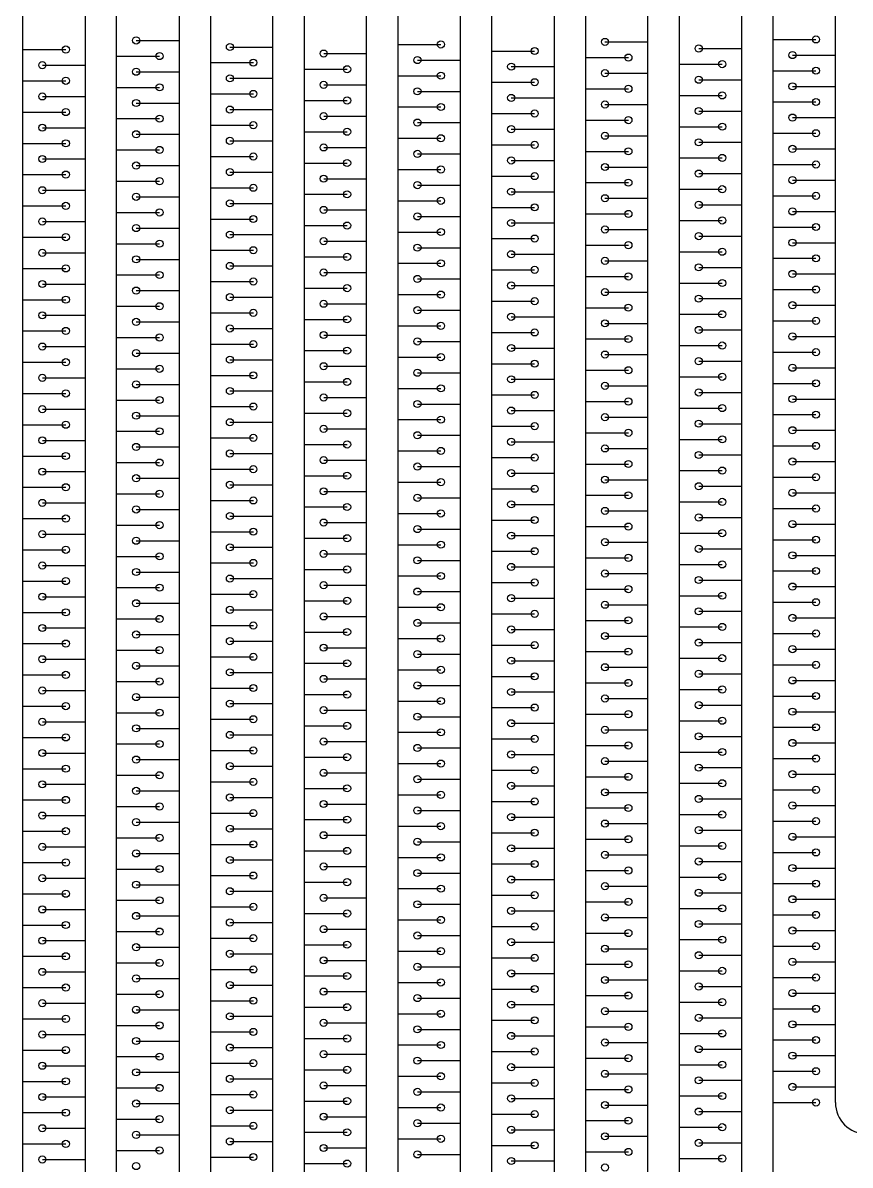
# Model space of a CAD drawing. Header units: millimetres. Extents: x 0 to 40, y 0 to 70.
# Drawn here: x 4.061 to 6.708, y 13.668 to 17.321 of the extents above; entities that cross this region are included whole.
import ezdxf

# ---------------------------------------------------------------- set-up
doc = ezdxf.new("R2010")
doc.units = ezdxf.units.MM
doc.layers.add('Al Foil', color=2, linetype='Continuous')

msp = doc.modelspace()

# ---------------------------------------------------------------- linework, layer by layer
at = {"layer": 'Al Foil'}
for p, q in [((4.0613, 7.9859), (4.0613, 19.6793)), ((4.2613, 8.5359), (4.2613, 19.5964)), ((4.3613, 8.6649), (4.3613, 19.555)), ((4.5613, 19.4722), (4.5613, 9.2149)), ((4.6613, 19.4307), (4.6613, 9.3439)), ((4.8613, 9.8939), (4.8613, 19.3479)), ((4.9613, 19.3065), (4.9613, 10.0229)), ((5.1613, 10.5729), (5.1613, 19.2236)), ((5.2613, 19.1615), (5.2613, 10.6022)), ((5.4613, 11.1522), (5.4613, 19.0787)), ((5.5613, 11.2809), (5.5613, 19.0372)), ((5.7613, 18.9544), (5.7613, 11.8309)), ((5.8613, 18.913), (5.8613, 11.9599)), ((6.0613, 12.5099), (6.0613, 18.8301)), ((6.1613, 18.7887), (6.1613, 12.6389)), ((6.3613, 13.1889), (6.3613, 18.7059)), ((6.4613, 18.6852), (6.4613, 13.3179)), ((6.6613, 13.8679), (6.6613, 18.6023)), ((4.4238, 17.2649), (4.5613, 17.2649)), ((5.2613, 17.2522), (5.3988, 17.2522)), ((5.9238, 17.2602), (6.0613, 17.2602)), ((6.4613, 17.2682), (6.5988, 17.2682)), ((4.0613, 17.2359), (4.1988, 17.2359)), ((4.3613, 17.2149), (4.4988, 17.2149)), ((4.7238, 17.2439), (4.8613, 17.2439)), ((5.0238, 17.2229), (5.1613, 17.2229)), ((5.5613, 17.2312), (5.6988, 17.2312)), ((5.8613, 17.2102), (5.9988, 17.2102)), ((6.2238, 17.2392), (6.3613, 17.2392)), ((6.5238, 17.2182), (6.6613, 17.2182)), ((4.1238, 17.1859), (4.2613, 17.1859)), ((4.6613, 17.1939), (4.7988, 17.1939)), ((4.9613, 17.1729), (5.0988, 17.1729)), ((5.3238, 17.2022), (5.4613, 17.2022)), ((5.6238, 17.1812), (5.7613, 17.1812)), ((6.1613, 17.1892), (6.2988, 17.1892)), ((4.0613, 17.1359), (4.1988, 17.1359)), ((4.4238, 17.1649), (4.5613, 17.1649)), ((4.7238, 17.1439), (4.8613, 17.1439)), ((5.2613, 17.1522), (5.3988, 17.1522)), ((5.9238, 17.1602), (6.0613, 17.1602)), ((6.2238, 17.1392), (6.3613, 17.1392)), ((6.4613, 17.1682), (6.5988, 17.1682)), ((4.3613, 17.1149), (4.4988, 17.1149)), ((5.0238, 17.1229), (5.1613, 17.1229)), ((5.3238, 17.1022), (5.4613, 17.1022)), ((5.5613, 17.1312), (5.6988, 17.1312)), ((5.8613, 17.1102), (5.9988, 17.1102)), ((6.5238, 17.1182), (6.6613, 17.1182)), ((4.1238, 17.0859), (4.2613, 17.0859)), ((4.4238, 17.0649), (4.5613, 17.0649)), ((4.6613, 17.0939), (4.7988, 17.0939)), ((4.9613, 17.0729), (5.0988, 17.0729)), ((5.6238, 17.0812), (5.7613, 17.0812)), ((6.1613, 17.0892), (6.2988, 17.0892)), ((6.4613, 17.0682), (6.5988, 17.0682)), ((4.0613, 17.0359), (4.1988, 17.0359)), ((4.7238, 17.0439), (4.8613, 17.0439)), ((5.2613, 17.0522), (5.3988, 17.0522)), ((5.5613, 17.0312), (5.6988, 17.0312)), ((5.9238, 17.0602), (6.0613, 17.0602)), ((6.2238, 17.0392), (6.3613, 17.0392)), ((4.3613, 17.0149), (4.4988, 17.0149)), ((4.6613, 16.9939), (4.7988, 16.9939)), ((5.0238, 17.0229), (5.1613, 17.0229)), ((5.3238, 17.0022), (5.4613, 17.0022)), ((5.8613, 17.0102), (5.9988, 17.0102)), ((6.1613, 16.9892), (6.2988, 16.9892)), ((6.5238, 17.0182), (6.6613, 17.0182)), ((4.1238, 16.9859), (4.2613, 16.9859)), ((4.4238, 16.9649), (4.5613, 16.9649)), ((4.9613, 16.9729), (5.0988, 16.9729)), ((5.2613, 16.9522), (5.3988, 16.9522)), ((5.6238, 16.9812), (5.7613, 16.9812)), ((5.9238, 16.9602), (6.0613, 16.9602)), ((6.4613, 16.9682), (6.5988, 16.9682)), ((4.0613, 16.9359), (4.1988, 16.9359)), ((4.7238, 16.9439), (4.8613, 16.9439)), ((5.0238, 16.9229), (5.1613, 16.9229)), ((5.5613, 16.9312), (5.6988, 16.9312)), ((6.2238, 16.9392), (6.3613, 16.9392)), ((6.5238, 16.9182), (6.6613, 16.9182)), ((4.1238, 16.8859), (4.2613, 16.8859)), ((4.3613, 16.9149), (4.4988, 16.9149)), ((4.6613, 16.8939), (4.7988, 16.8939)), ((5.3238, 16.9022), (5.4613, 16.9022)), ((5.6238, 16.8812), (5.7613, 16.8812)), ((5.8613, 16.9102), (5.9988, 16.9102)), ((6.1613, 16.8892), (6.2988, 16.8892)), ((4.4238, 16.8649), (4.5613, 16.8649)), ((4.7238, 16.8439), (4.8613, 16.8439)), ((4.9613, 16.8729), (5.0988, 16.8729)), ((5.2613, 16.8522), (5.3988, 16.8522)), ((5.9238, 16.8602), (6.0613, 16.8602)), ((6.4613, 16.8682), (6.5988, 16.8682)), ((4.0613, 16.8359), (4.1988, 16.8359)), ((4.3613, 16.8149), (4.4988, 16.8149)), ((5.0238, 16.8229), (5.1613, 16.8229)), ((5.5613, 16.8312), (5.6988, 16.8312)), ((5.8613, 16.8102), (5.9988, 16.8102)), ((6.2238, 16.8392), (6.3613, 16.8392)), ((6.5238, 16.8182), (6.6613, 16.8182)), ((4.1238, 16.7859), (4.2613, 16.7859)), ((4.6613, 16.7939), (4.7988, 16.7939)), ((4.9613, 16.7729), (5.0988, 16.7729)), ((5.3238, 16.8022), (5.4613, 16.8022)), ((5.6238, 16.7812), (5.7613, 16.7812)), ((6.1613, 16.7892), (6.2988, 16.7892)), ((4.0613, 16.7359), (4.1988, 16.7359)), ((4.4238, 16.7649), (4.5613, 16.7649)), ((4.7238, 16.7439), (4.8613, 16.7439)), ((5.2613, 16.7522), (5.3988, 16.7522)), ((5.9238, 16.7602), (6.0613, 16.7602)), ((6.2238, 16.7392), (6.3613, 16.7392)), ((6.4613, 16.7682), (6.5988, 16.7682)), ((4.3613, 16.7149), (4.4988, 16.7149)), ((5.0238, 16.7229), (5.1613, 16.7229)), ((5.3238, 16.7022), (5.4613, 16.7022)), ((5.5613, 16.7312), (5.6988, 16.7312)), ((5.8613, 16.7102), (5.9988, 16.7102)), ((6.5238, 16.7182), (6.6613, 16.7182)), ((4.1238, 16.6859), (4.2613, 16.6859)), ((4.4238, 16.6649), (4.5613, 16.6649)), ((4.6613, 16.6939), (4.7988, 16.6939)), ((4.9613, 16.6729), (5.0988, 16.6729)), ((5.6238, 16.6812), (5.7613, 16.6812)), ((5.9238, 16.6602), (6.0613, 16.6602)), ((6.1613, 16.6892), (6.2988, 16.6892)), ((6.4613, 16.6682), (6.5988, 16.6682)), ((4.0613, 16.6359), (4.1988, 16.6359)), ((4.7238, 16.6439), (4.8613, 16.6439)), ((5.0238, 16.6229), (5.1613, 16.6229)), ((5.2613, 16.6522), (5.3988, 16.6522)), ((5.5613, 16.6312), (5.6988, 16.6312)), ((6.2238, 16.6392), (6.3613, 16.6392)), ((4.3613, 16.6149), (4.4988, 16.6149)), ((4.6613, 16.5939), (4.7988, 16.5939)), ((5.3238, 16.6022), (5.4613, 16.6022)), ((5.8613, 16.6102), (5.9988, 16.6102)), ((6.1613, 16.5892), (6.2988, 16.5892)), ((6.5238, 16.6182), (6.6613, 16.6182)), ((4.1238, 16.5859), (4.2613, 16.5859)), ((4.4238, 16.5649), (4.5613, 16.5649)), ((4.9613, 16.5729), (5.0988, 16.5729)), ((5.2613, 16.5522), (5.3988, 16.5522)), ((5.6238, 16.5812), (5.7613, 16.5812)), ((5.9238, 16.5602), (6.0613, 16.5602)), ((6.4613, 16.5682), (6.5988, 16.5682)), ((4.0613, 16.5359), (4.1988, 16.5359)), ((4.3613, 16.5149), (4.4988, 16.5149)), ((4.7238, 16.5439), (4.8613, 16.5439)), ((5.0238, 16.5229), (5.1613, 16.5229)), ((5.5613, 16.5312), (5.6988, 16.5312)), ((6.2238, 16.5392), (6.3613, 16.5392)), ((6.5238, 16.5182), (6.6613, 16.5182)), ((4.1238, 16.4859), (4.2613, 16.4859)), ((4.6613, 16.4939), (4.7988, 16.4939)), ((5.3238, 16.5022), (5.4613, 16.5022)), ((5.6238, 16.4812), (5.7613, 16.4812)), ((5.8613, 16.5102), (5.9988, 16.5102)), ((6.1613, 16.4892), (6.2988, 16.4892)), ((4.4238, 16.4649), (4.5613, 16.4649)), ((4.7238, 16.4439), (4.8613, 16.4439)), ((4.9613, 16.4729), (5.0988, 16.4729)), ((5.2613, 16.4522), (5.3988, 16.4522)), ((5.9238, 16.4602), (6.0613, 16.4602)), ((6.4613, 16.4682), (6.5988, 16.4682)), ((4.0613, 16.4359), (4.1988, 16.4359)), ((4.3613, 16.4149), (4.4988, 16.4149)), ((5.0238, 16.4229), (5.1613, 16.4229)), ((5.5613, 16.4312), (5.6988, 16.4312)), ((5.8613, 16.4102), (5.9988, 16.4102)), ((6.2238, 16.4392), (6.3613, 16.4392)), ((6.5238, 16.4182), (6.6613, 16.4182)), ((4.1238, 16.3859), (4.2613, 16.3859)), ((4.6613, 16.3939), (4.7988, 16.3939)), ((4.9613, 16.3729), (5.0988, 16.3729)), ((5.3238, 16.4022), (5.4613, 16.4022)), ((5.6238, 16.3812), (5.7613, 16.3812)), ((6.1613, 16.3892), (6.2988, 16.3892)), ((6.4613, 16.3682), (6.5988, 16.3682)), ((4.0613, 16.3359), (4.1988, 16.3359)), ((4.4238, 16.3649), (4.5613, 16.3649)), ((4.7238, 16.3439), (4.8613, 16.3439)), ((5.2613, 16.3522), (5.3988, 16.3522)), ((5.5613, 16.3312), (5.6988, 16.3312)), ((5.9238, 16.3602), (6.0613, 16.3602)), ((6.2238, 16.3392), (6.3613, 16.3392)), ((4.3613, 16.3149), (4.4988, 16.3149)), ((5.0238, 16.3229), (5.1613, 16.3229)), ((5.3238, 16.3022), (5.4613, 16.3022)), ((5.8613, 16.3102), (5.9988, 16.3102)), ((6.5238, 16.3182), (6.6613, 16.3182)), ((4.1238, 16.2859), (4.2613, 16.2859)), ((4.4238, 16.2649), (4.5613, 16.2649)), ((4.6613, 16.2939), (4.7988, 16.2939)), ((4.9613, 16.2729), (5.0988, 16.2729)), ((5.6238, 16.2812), (5.7613, 16.2812)), ((5.9238, 16.2602), (6.0613, 16.2602)), ((6.1613, 16.2892), (6.2988, 16.2892)), ((6.4613, 16.2682), (6.5988, 16.2682)), ((4.0613, 16.2359), (4.1988, 16.2359)), ((4.7238, 16.2439), (4.8613, 16.2439)), ((5.0238, 16.2229), (5.1613, 16.2229)), ((5.2613, 16.2522), (5.3988, 16.2522)), ((5.5613, 16.2312), (5.6988, 16.2312)), ((6.2238, 16.2392), (6.3613, 16.2392)), ((4.1238, 16.1859), (4.2613, 16.1859)), ((4.3613, 16.2149), (4.4988, 16.2149)), ((4.6613, 16.1939), (4.7988, 16.1939)), ((5.3238, 16.2022), (5.4613, 16.2022)), ((5.8613, 16.2102), (5.9988, 16.2102)), ((6.1613, 16.1892), (6.2988, 16.1892)), ((6.5238, 16.2182), (6.6613, 16.2182)), ((4.4238, 16.1649), (4.5613, 16.1649)), ((4.9613, 16.1729), (5.0988, 16.1729)), ((5.2613, 16.1522), (5.3988, 16.1522)), ((5.6238, 16.1812), (5.7613, 16.1812)), ((5.9238, 16.1602), (6.0613, 16.1602)), ((6.4613, 16.1682), (6.5988, 16.1682)), ((4.0613, 16.1359), (4.1988, 16.1359)), ((4.3613, 16.1149), (4.4988, 16.1149)), ((4.7238, 16.1439), (4.8613, 16.1439)), ((5.0238, 16.1229), (5.1613, 16.1229)), ((5.5613, 16.1312), (5.6988, 16.1312)), ((6.2238, 16.1392), (6.3613, 16.1392)), ((6.5238, 16.1182), (6.6613, 16.1182)), ((4.1238, 16.0859), (4.2613, 16.0859)), ((4.6613, 16.0939), (4.7988, 16.0939)), ((5.3238, 16.1022), (5.4613, 16.1022)), ((5.6238, 16.0812), (5.7613, 16.0812)), ((5.8613, 16.1102), (5.9988, 16.1102)), ((6.1613, 16.0892), (6.2988, 16.0892)), ((4.4238, 16.0649), (4.5613, 16.0649)), ((4.7238, 16.0439), (4.8613, 16.0439)), ((4.9613, 16.0729), (5.0988, 16.0729)), ((5.2613, 16.0522), (5.3988, 16.0522)), ((5.9238, 16.0602), (6.0613, 16.0602)), ((6.2238, 16.0392), (6.3613, 16.0392)), ((6.4613, 16.0682), (6.5988, 16.0682)), ((4.0613, 16.0359), (4.1988, 16.0359)), ((4.3613, 16.0149), (4.4988, 16.0149)), ((5.0238, 16.0229), (5.1613, 16.0229)), ((5.3238, 16.0022), (5.4613, 16.0022)), ((5.5613, 16.0312), (5.6988, 16.0312)), ((5.8613, 16.0102), (5.9988, 16.0102)), ((6.5238, 16.0182), (6.6613, 16.0182)), ((4.1238, 15.9859), (4.2613, 15.9859)), ((4.6613, 15.9939), (4.7988, 15.9939)), ((4.9613, 15.9729), (5.0988, 15.9729)), ((5.6238, 15.9812), (5.7613, 15.9812)), ((6.1613, 15.9892), (6.2988, 15.9892)), ((6.4613, 15.9682), (6.5988, 15.9682)), ((4.0613, 15.9359), (4.1988, 15.9359)), ((4.4238, 15.9649), (4.5613, 15.9649)), ((4.7238, 15.9439), (4.8613, 15.9439)), ((5.2613, 15.9522), (5.3988, 15.9522)), ((5.5613, 15.9312), (5.6988, 15.9312)), ((5.9238, 15.9602), (6.0613, 15.9602)), ((6.2238, 15.9392), (6.3613, 15.9392)), ((4.3613, 15.9149), (4.4988, 15.9149)), ((4.6613, 15.8939), (4.7988, 15.8939)), ((5.0238, 15.9229), (5.1613, 15.9229)), ((5.3238, 15.9022), (5.4613, 15.9022)), ((5.8613, 15.9102), (5.9988, 15.9102)), ((6.5238, 15.9182), (6.6613, 15.9182)), ((4.1238, 15.8859), (4.2613, 15.8859)), ((4.4238, 15.8649), (4.5613, 15.8649)), ((4.9613, 15.8729), (5.0988, 15.8729)), ((5.6238, 15.8812), (5.7613, 15.8812)), ((5.9238, 15.8602), (6.0613, 15.8602)), ((6.1613, 15.8892), (6.2988, 15.8892)), ((6.4613, 15.8682), (6.5988, 15.8682)), ((4.0613, 15.8359), (4.1988, 15.8359)), ((4.7238, 15.8439), (4.8613, 15.8439)), ((5.0238, 15.8229), (5.1613, 15.8229)), ((5.2613, 15.8522), (5.3988, 15.8522)), ((5.5613, 15.8312), (5.6988, 15.8312)), ((6.2238, 15.8392), (6.3613, 15.8392)), ((4.1238, 15.7859), (4.2613, 15.7859)), ((4.3613, 15.8149), (4.4988, 15.8149)), ((4.6613, 15.7939), (4.7988, 15.7939)), ((5.3238, 15.8022), (5.4613, 15.8022)), ((5.8613, 15.8102), (5.9988, 15.8102)), ((6.1613, 15.7892), (6.2988, 15.7892)), ((6.5238, 15.8182), (6.6613, 15.8182)), ((4.4238, 15.7649), (4.5613, 15.7649)), ((4.9613, 15.7729), (5.0988, 15.7729)), ((5.2613, 15.7522), (5.3988, 15.7522)), ((5.6238, 15.7812), (5.7613, 15.7812)), ((5.9238, 15.7602), (6.0613, 15.7602)), ((6.4613, 15.7682), (6.5988, 15.7682)), ((4.0613, 15.7359), (4.1988, 15.7359)), ((4.3613, 15.7149), (4.4988, 15.7149)), ((4.7238, 15.7439), (4.8613, 15.7439)), ((5.0238, 15.7229), (5.1613, 15.7229)), ((5.5613, 15.7312), (5.6988, 15.7312)), ((5.8613, 15.7102), (5.9988, 15.7102)), ((6.2238, 15.7392), (6.3613, 15.7392)), ((6.5238, 15.7182), (6.6613, 15.7182)), ((4.1238, 15.6859), (4.2613, 15.6859)), ((4.6613, 15.6939), (4.7988, 15.6939)), ((5.3238, 15.7022), (5.4613, 15.7022)), ((5.6238, 15.6812), (5.7613, 15.6812)), ((6.1613, 15.6892), (6.2988, 15.6892)), ((4.4238, 15.6649), (4.5613, 15.6649)), ((4.7238, 15.6439), (4.8613, 15.6439)), ((4.9613, 15.6729), (5.0988, 15.6729)), ((5.2613, 15.6522), (5.3988, 15.6522)), ((5.9238, 15.6602), (6.0613, 15.6602)), ((6.2238, 15.6392), (6.3613, 15.6392)), ((6.4613, 15.6682), (6.5988, 15.6682)), ((4.0613, 15.6359), (4.1988, 15.6359)), ((4.3613, 15.6149), (4.4988, 15.6149)), ((5.0238, 15.6229), (5.1613, 15.6229)), ((5.3238, 15.6022), (5.4613, 15.6022)), ((5.5613, 15.6312), (5.6988, 15.6312)), ((5.8613, 15.6102), (5.9988, 15.6102)), ((6.5238, 15.6182), (6.6613, 15.6182)), ((4.1238, 15.5859), (4.2613, 15.5859)), ((4.4238, 15.5649), (4.5613, 15.5649)), ((4.6613, 15.5939), (4.7988, 15.5939)), ((4.9613, 15.5729), (5.0988, 15.5729)), ((5.6238, 15.5812), (5.7613, 15.5812)), ((6.1613, 15.5892), (6.2988, 15.5892)), ((6.4613, 15.5682), (6.5988, 15.5682)), ((4.0613, 15.5359), (4.1988, 15.5359)), ((4.7238, 15.5439), (4.8613, 15.5439)), ((5.2613, 15.5522), (5.3988, 15.5522)), ((5.5613, 15.5312), (5.6988, 15.5312)), ((5.9238, 15.5602), (6.0613, 15.5602)), ((6.2238, 15.5392), (6.3613, 15.5392)), ((4.3613, 15.5149), (4.4988, 15.5149)), ((4.6613, 15.4939), (4.7988, 15.4939)), ((5.0238, 15.5229), (5.1613, 15.5229)), ((5.3238, 15.5022), (5.4613, 15.5022)), ((5.8613, 15.5102), (5.9988, 15.5102)), ((6.5238, 15.5182), (6.6613, 15.5182)), ((4.1238, 15.4859), (4.2613, 15.4859)), ((4.4238, 15.4649), (4.5613, 15.4649)), ((4.9613, 15.4729), (5.0988, 15.4729)), ((5.6238, 15.4812), (5.7613, 15.4812)), ((5.9238, 15.4602), (6.0613, 15.4602)), ((6.1613, 15.4892), (6.2988, 15.4892)), ((6.4613, 15.4682), (6.5988, 15.4682)), ((4.0613, 15.4359), (4.1988, 15.4359)), ((4.7238, 15.4439), (4.8613, 15.4439)), ((5.0238, 15.4229), (5.1613, 15.4229)), ((5.2613, 15.4522), (5.3988, 15.4522)), ((5.5613, 15.4312), (5.6988, 15.4312)), ((6.2238, 15.4392), (6.3613, 15.4392)), ((6.5238, 15.4182), (6.6613, 15.4182)), ((4.1238, 15.3859), (4.2613, 15.3859)), ((4.3613, 15.4149), (4.4988, 15.4149)), ((4.6613, 15.3939), (4.7988, 15.3939)), ((5.3238, 15.4022), (5.4613, 15.4022)), ((5.6238, 15.3812), (5.7613, 15.3812)), ((5.8613, 15.4102), (5.9988, 15.4102)), ((6.1613, 15.3892), (6.2988, 15.3892)), ((4.4238, 15.3649), (4.5613, 15.3649)), ((4.9613, 15.3729), (5.0988, 15.3729)), ((5.2613, 15.3522), (5.3988, 15.3522)), ((5.9238, 15.3602), (6.0613, 15.3602)), ((6.4613, 15.3682), (6.5988, 15.3682)), ((4.0613, 15.3359), (4.1988, 15.3359)), ((4.3613, 15.3149), (4.4988, 15.3149)), ((4.7238, 15.3439), (4.8613, 15.3439)), ((5.0238, 15.3229), (5.1613, 15.3229)), ((5.5613, 15.3312), (5.6988, 15.3312)), ((5.8613, 15.3102), (5.9988, 15.3102)), ((6.2238, 15.3392), (6.3613, 15.3392)), ((6.5238, 15.3182), (6.6613, 15.3182)), ((4.1238, 15.2859), (4.2613, 15.2859)), ((4.6613, 15.2939), (4.7988, 15.2939)), ((4.9613, 15.2729), (5.0988, 15.2729)), ((5.3238, 15.3022), (5.4613, 15.3022)), ((5.6238, 15.2812), (5.7613, 15.2812)), ((6.1613, 15.2892), (6.2988, 15.2892)), ((4.0613, 15.2359), (4.1988, 15.2359)), ((4.4238, 15.2649), (4.5613, 15.2649)), ((4.7238, 15.2439), (4.8613, 15.2439)), ((5.2613, 15.2522), (5.3988, 15.2522)), ((5.9238, 15.2602), (6.0613, 15.2602)), ((6.2238, 15.2392), (6.3613, 15.2392)), ((6.4613, 15.2682), (6.5988, 15.2682)), ((4.3613, 15.2149), (4.4988, 15.2149)), ((5.0238, 15.2229), (5.1613, 15.2229)), ((5.3238, 15.2022), (5.4613, 15.2022)), ((5.5613, 15.2312), (5.6988, 15.2312)), ((5.8613, 15.2102), (5.9988, 15.2102)), ((6.5238, 15.2182), (6.6613, 15.2182)), ((4.1238, 15.1859), (4.2613, 15.1859)), ((4.4238, 15.1649), (4.5613, 15.1649)), ((4.6613, 15.1939), (4.7988, 15.1939)), ((4.9613, 15.1729), (5.0988, 15.1729)), ((5.6238, 15.1812), (5.7613, 15.1812)), ((6.1613, 15.1892), (6.2988, 15.1892)), ((6.4613, 15.1682), (6.5988, 15.1682)), ((4.0613, 15.1359), (4.1988, 15.1359)), ((4.7238, 15.1439), (4.8613, 15.1439)), ((5.2613, 15.1522), (5.3988, 15.1522)), ((5.5613, 15.1312), (5.6988, 15.1312)), ((5.9238, 15.1602), (6.0613, 15.1602)), ((6.2238, 15.1392), (6.3613, 15.1392)), ((4.3613, 15.1149), (4.4988, 15.1149)), ((4.6613, 15.0939), (4.7988, 15.0939)), ((5.0238, 15.1229), (5.1613, 15.1229)), ((5.3238, 15.1022), (5.4613, 15.1022)), ((5.8613, 15.1102), (5.9988, 15.1102)), ((6.1613, 15.0892), (6.2988, 15.0892)), ((6.5238, 15.1182), (6.6613, 15.1182)), ((4.1238, 15.0859), (4.2613, 15.0859)), ((4.4238, 15.0649), (4.5613, 15.0649)), ((4.9613, 15.0729), (5.0988, 15.0729)), ((5.2613, 15.0522), (5.3988, 15.0522)), ((5.6238, 15.0812), (5.7613, 15.0812)), ((5.9238, 15.0602), (6.0613, 15.0602)), ((6.4613, 15.0682), (6.5988, 15.0682)), ((4.0613, 15.0359), (4.1988, 15.0359)), ((4.7238, 15.0439), (4.8613, 15.0439)), ((5.0238, 15.0229), (5.1613, 15.0229)), ((5.5613, 15.0312), (5.6988, 15.0312)), ((6.2238, 15.0392), (6.3613, 15.0392)), ((6.5238, 15.0182), (6.6613, 15.0182)), ((4.1238, 14.9859), (4.2613, 14.9859)), ((4.3613, 15.0149), (4.4988, 15.0149)), ((4.6613, 14.9939), (4.7988, 14.9939)), ((5.3238, 15.0022), (5.4613, 15.0022)), ((5.6238, 14.9812), (5.7613, 14.9812)), ((5.8613, 15.0102), (5.9988, 15.0102)), ((6.1613, 14.9892), (6.2988, 14.9892)), ((4.4238, 14.9649), (4.5613, 14.9649)), ((4.7238, 14.9439), (4.8613, 14.9439)), ((4.9613, 14.9729), (5.0988, 14.9729)), ((5.2613, 14.9522), (5.3988, 14.9522)), ((5.9238, 14.9602), (6.0613, 14.9602)), ((6.4613, 14.9682), (6.5988, 14.9682)), ((4.0613, 14.9359), (4.1988, 14.9359)), ((4.3613, 14.9149), (4.4988, 14.9149)), ((5.0238, 14.9229), (5.1613, 14.9229)), ((5.5613, 14.9312), (5.6988, 14.9312)), ((5.8613, 14.9102), (5.9988, 14.9102)), ((6.2238, 14.9392), (6.3613, 14.9392)), ((6.5238, 14.9182), (6.6613, 14.9182)), ((4.1238, 14.8859), (4.2613, 14.8859)), ((4.6613, 14.8939), (4.7988, 14.8939)), ((4.9613, 14.8729), (5.0988, 14.8729)), ((5.3238, 14.9022), (5.4613, 14.9022)), ((5.6238, 14.8812), (5.7613, 14.8812)), ((6.1613, 14.8892), (6.2988, 14.8892)), ((4.0613, 14.8359), (4.1988, 14.8359)), ((4.4238, 14.8649), (4.5613, 14.8649)), ((4.7238, 14.8439), (4.8613, 14.8439)), ((5.2613, 14.8522), (5.3988, 14.8522)), ((5.9238, 14.8602), (6.0613, 14.8602)), ((6.2238, 14.8392), (6.3613, 14.8392)), ((6.4613, 14.8682), (6.5988, 14.8682)), ((4.3613, 14.8149), (4.4988, 14.8149)), ((5.0238, 14.8229), (5.1613, 14.8229)), ((5.3238, 14.8022), (5.4613, 14.8022)), ((5.5613, 14.8312), (5.6988, 14.8312)), ((5.8613, 14.8102), (5.9988, 14.8102)), ((6.5238, 14.8182), (6.6613, 14.8182)), ((4.1238, 14.7859), (4.2613, 14.7859)), ((4.4238, 14.7649), (4.5613, 14.7649)), ((4.6613, 14.7939), (4.7988, 14.7939)), ((4.9613, 14.7729), (5.0988, 14.7729)), ((5.6238, 14.7812), (5.7613, 14.7812)), ((5.9238, 14.7602), (6.0613, 14.7602)), ((6.1613, 14.7892), (6.2988, 14.7892)), ((6.4613, 14.7682), (6.5988, 14.7682)), ((4.0613, 14.7359), (4.1988, 14.7359)), ((4.7238, 14.7439), (4.8613, 14.7439)), ((5.2613, 14.7522), (5.3988, 14.7522)), ((5.5613, 14.7312), (5.6988, 14.7312)), ((6.2238, 14.7392), (6.3613, 14.7392)), ((4.3613, 14.7149), (4.4988, 14.7149)), ((4.6613, 14.6939), (4.7988, 14.6939)), ((5.0238, 14.7229), (5.1613, 14.7229)), ((5.3238, 14.7022), (5.4613, 14.7022)), ((5.8613, 14.7102), (5.9988, 14.7102)), ((6.1613, 14.6892), (6.2988, 14.6892)), ((6.5238, 14.7182), (6.6613, 14.7182)), ((4.1238, 14.6859), (4.2613, 14.6859)), ((4.4238, 14.6649), (4.5613, 14.6649)), ((4.9613, 14.6729), (5.0988, 14.6729)), ((5.2613, 14.6522), (5.3988, 14.6522)), ((5.6238, 14.6812), (5.7613, 14.6812)), ((5.9238, 14.6602), (6.0613, 14.6602)), ((6.4613, 14.6682), (6.5988, 14.6682)), ((4.0613, 14.6359), (4.1988, 14.6359)), ((4.3613, 14.6149), (4.4988, 14.6149)), ((4.7238, 14.6439), (4.8613, 14.6439)), ((5.0238, 14.6229), (5.1613, 14.6229)), ((5.5613, 14.6312), (5.6988, 14.6312)), ((6.2238, 14.6392), (6.3613, 14.6392)), ((6.5238, 14.6182), (6.6613, 14.6182)), ((4.1238, 14.5859), (4.2613, 14.5859)), ((4.6613, 14.5939), (4.7988, 14.5939)), ((5.3238, 14.6022), (5.4613, 14.6022)), ((5.6238, 14.5812), (5.7613, 14.5812)), ((5.8613, 14.6102), (5.9988, 14.6102)), ((6.1613, 14.5892), (6.2988, 14.5892)), ((4.4238, 14.5649), (4.5613, 14.5649)), ((4.7238, 14.5439), (4.8613, 14.5439)), ((4.9613, 14.5729), (5.0988, 14.5729)), ((5.2613, 14.5522), (5.3988, 14.5522)), ((5.9238, 14.5602), (6.0613, 14.5602)), ((6.4613, 14.5682), (6.5988, 14.5682)), ((4.0613, 14.5359), (4.1988, 14.5359)), ((4.3613, 14.5149), (4.4988, 14.5149)), ((5.0238, 14.5229), (5.1613, 14.5229)), ((5.5613, 14.5312), (5.6988, 14.5312)), ((5.8613, 14.5102), (5.9988, 14.5102)), ((6.2238, 14.5392), (6.3613, 14.5392)), ((6.5238, 14.5182), (6.6613, 14.5182)), ((4.1238, 14.4859), (4.2613, 14.4859)), ((4.6613, 14.4939), (4.7988, 14.4939)), ((4.9613, 14.4729), (5.0988, 14.4729)), ((5.3238, 14.5022), (5.4613, 14.5022)), ((5.6238, 14.4812), (5.7613, 14.4812)), ((6.1613, 14.4892), (6.2988, 14.4892)), ((6.4613, 14.4682), (6.5988, 14.4682)), ((4.0613, 14.4359), (4.1988, 14.4359)), ((4.4238, 14.4649), (4.5613, 14.4649)), ((4.7238, 14.4439), (4.8613, 14.4439)), ((5.2613, 14.4522), (5.3988, 14.4522)), ((5.5613, 14.4312), (5.6988, 14.4312)), ((5.9238, 14.4602), (6.0613, 14.4602)), ((6.2238, 14.4392), (6.3613, 14.4392)), ((4.3613, 14.4149), (4.4988, 14.4149)), ((5.0238, 14.4229), (5.1613, 14.4229)), ((5.3238, 14.4022), (5.4613, 14.4022)), ((5.8613, 14.4102), (5.9988, 14.4102)), ((6.5238, 14.4182), (6.6613, 14.4182)), ((4.1238, 14.3859), (4.2613, 14.3859)), ((4.4238, 14.3649), (4.5613, 14.3649)), ((4.6613, 14.3939), (4.7988, 14.3939)), ((4.9613, 14.3729), (5.0988, 14.3729)), ((5.6238, 14.3812), (5.7613, 14.3812)), ((5.9238, 14.3602), (6.0613, 14.3602)), ((6.1613, 14.3892), (6.2988, 14.3892)), ((6.4613, 14.3682), (6.5988, 14.3682)), ((4.0613, 14.3359), (4.1988, 14.3359)), ((4.7238, 14.3439), (4.8613, 14.3439)), ((5.0238, 14.3229), (5.1613, 14.3229)), ((5.2613, 14.3522), (5.3988, 14.3522)), ((5.5613, 14.3312), (5.6988, 14.3312)), ((6.2238, 14.3392), (6.3613, 14.3392)), ((4.1238, 14.2859), (4.2613, 14.2859)), ((4.3613, 14.3149), (4.4988, 14.3149)), ((4.6613, 14.2939), (4.7988, 14.2939)), ((5.3238, 14.3022), (5.4613, 14.3022)), ((5.8613, 14.3102), (5.9988, 14.3102)), ((6.1613, 14.2892), (6.2988, 14.2892)), ((6.5238, 14.3182), (6.6613, 14.3182)), ((4.4238, 14.2649), (4.5613, 14.2649)), ((4.9613, 14.2729), (5.0988, 14.2729)), ((5.2613, 14.2522), (5.3988, 14.2522)), ((5.6238, 14.2812), (5.7613, 14.2812)), ((5.9238, 14.2602), (6.0613, 14.2602)), ((6.4613, 14.2682), (6.5988, 14.2682)), ((4.0613, 14.2359), (4.1988, 14.2359)), ((4.3613, 14.2149), (4.4988, 14.2149)), ((4.7238, 14.2439), (4.8613, 14.2439)), ((5.0238, 14.2229), (5.1613, 14.2229)), ((5.5613, 14.2312), (5.6988, 14.2312)), ((6.2238, 14.2392), (6.3613, 14.2392)), ((6.5238, 14.2182), (6.6613, 14.2182)), ((4.1238, 14.1859), (4.2613, 14.1859)), ((4.6613, 14.1939), (4.7988, 14.1939)), ((5.3238, 14.2022), (5.4613, 14.2022)), ((5.6238, 14.1812), (5.7613, 14.1812)), ((5.8613, 14.2102), (5.9988, 14.2102)), ((6.1613, 14.1892), (6.2988, 14.1892)), ((4.4238, 14.1649), (4.5613, 14.1649)), ((4.7238, 14.1439), (4.8613, 14.1439)), ((4.9613, 14.1729), (5.0988, 14.1729)), ((5.2613, 14.1522), (5.3988, 14.1522)), ((5.9238, 14.1602), (6.0613, 14.1602)), ((6.2238, 14.1392), (6.3613, 14.1392)), ((6.4613, 14.1682), (6.5988, 14.1682)), ((4.0613, 14.1359), (4.1988, 14.1359)), ((4.3613, 14.1149), (4.4988, 14.1149)), ((5.0238, 14.1229), (5.1613, 14.1229)), ((5.3238, 14.1022), (5.4613, 14.1022)), ((5.5613, 14.1312), (5.6988, 14.1312)), ((5.8613, 14.1102), (5.9988, 14.1102)), ((6.5238, 14.1182), (6.6613, 14.1182)), ((4.1238, 14.0859), (4.2613, 14.0859)), ((4.6613, 14.0939), (4.7988, 14.0939)), ((4.9613, 14.0729), (5.0988, 14.0729)), ((5.6238, 14.0812), (5.7613, 14.0812)), ((6.1613, 14.0892), (6.2988, 14.0892)), ((6.4613, 14.0682), (6.5988, 14.0682)), ((4.0613, 14.0359), (4.1988, 14.0359)), ((4.4238, 14.0649), (4.5613, 14.0649)), ((4.7238, 14.0439), (4.8613, 14.0439)), ((5.2613, 14.0522), (5.3988, 14.0522)), ((5.5613, 14.0312), (5.6988, 14.0312)), ((5.9238, 14.0602), (6.0613, 14.0602)), ((6.2238, 14.0392), (6.3613, 14.0392)), ((4.3613, 14.0149), (4.4988, 14.0149)), ((4.6613, 13.9939), (4.7988, 13.9939)), ((5.0238, 14.0229), (5.1613, 14.0229)), ((5.3238, 14.0022), (5.4613, 14.0022)), ((5.8613, 14.0102), (5.9988, 14.0102)), ((6.5238, 14.0182), (6.6613, 14.0182)), ((4.1238, 13.9859), (4.2613, 13.9859)), ((4.4238, 13.9649), (4.5613, 13.9649)), ((4.9613, 13.9729), (5.0988, 13.9729)), ((5.6238, 13.9812), (5.7613, 13.9812)), ((5.9238, 13.9602), (6.0613, 13.9602)), ((6.1613, 13.9892), (6.2988, 13.9892)), ((6.4613, 13.9682), (6.5988, 13.9682)), ((4.0613, 13.9359), (4.1988, 13.9359)), ((4.7238, 13.9439), (4.8613, 13.9439)), ((5.0238, 13.9229), (5.1613, 13.9229)), ((5.2613, 13.9522), (5.3988, 13.9522)), ((5.5613, 13.9312), (5.6988, 13.9312)), ((6.2238, 13.9392), (6.3613, 13.9392)), ((4.1238, 13.8859), (4.2613, 13.8859)), ((4.3613, 13.9149), (4.4988, 13.9149)), ((4.6613, 13.8939), (4.7988, 13.8939)), ((5.3238, 13.9022), (5.4613, 13.9022)), ((5.8613, 13.9102), (5.9988, 13.9102)), ((6.1613, 13.8892), (6.2988, 13.8892)), ((6.5238, 13.9182), (6.6613, 13.9182)), ((4.4238, 13.8649), (4.5613, 13.8649)), ((4.9613, 13.8729), (5.0988, 13.8729)), ((5.2613, 13.8522), (5.3988, 13.8522)), ((5.6238, 13.8812), (5.7613, 13.8812)), ((5.9238, 13.8602), (6.0613, 13.8602)), ((6.4613, 13.8682), (6.5988, 13.8682)), ((4.0613, 13.8359), (4.1988, 13.8359)), ((4.3613, 13.8149), (4.4988, 13.8149)), ((4.7238, 13.8439), (4.8613, 13.8439)), ((5.0238, 13.8229), (5.1613, 13.8229)), ((5.5613, 13.8312), (5.6988, 13.8312)), ((5.8613, 13.8102), (5.9988, 13.8102)), ((6.2238, 13.8392), (6.3613, 13.8392)), ((4.1238, 13.7859), (4.2613, 13.7859)), ((4.6613, 13.7939), (4.7988, 13.7939)), ((5.3238, 13.8022), (5.4613, 13.8022)), ((5.6238, 13.7812), (5.7613, 13.7812)), ((6.1613, 13.7892), (6.2988, 13.7892)), ((4.4238, 13.7649), (4.5613, 13.7649)), ((4.7238, 13.7439), (4.8613, 13.7439)), ((4.9613, 13.7729), (5.0988, 13.7729)), ((5.2613, 13.7522), (5.3988, 13.7522)), ((5.9238, 13.7602), (6.0613, 13.7602)), ((6.2238, 13.7392), (6.3613, 13.7392)), ((4.0613, 13.7359), (4.1988, 13.7359)), ((4.3613, 13.7149), (4.4988, 13.7149)), ((5.0238, 13.7229), (5.1613, 13.7229)), ((5.3238, 13.7022), (5.4613, 13.7022)), ((5.5613, 13.7312), (5.6988, 13.7312)), ((5.8613, 13.7102), (5.9988, 13.7102)), ((4.1238, 13.6859), (4.2613, 13.6859)), ((4.6613, 13.6939), (4.7988, 13.6939)), ((4.9613, 13.6729), (5.0988, 13.6729)), ((5.6238, 13.6812), (5.7613, 13.6812)), ((6.1613, 13.6892), (6.2988, 13.6892))]:
    msp.add_line(p, q, dxfattribs=at)
for centre in [(4.1988, 17.2359), (4.4238, 17.2649), (4.7238, 17.2439), (5.3988, 17.2522), (5.9238, 17.2602), (6.2238, 17.2392), (6.5988, 17.2682), (4.4988, 17.2149), (5.0238, 17.2229), (5.3238, 17.2022), (5.6988, 17.2312), (5.9988, 17.2102), (6.5238, 17.2182), (4.1238, 17.1859), (4.4238, 17.1649), (4.7988, 17.1939), (5.0988, 17.1729), (5.6238, 17.1812), (5.9238, 17.1602), (6.2988, 17.1892), (6.5988, 17.1682), (4.1988, 17.1359), (4.7238, 17.1439), (5.3988, 17.1522), (5.6988, 17.1312), (6.2238, 17.1392), (4.4988, 17.1149), (4.7988, 17.0939), (5.0238, 17.1229), (5.3238, 17.1022), (5.9988, 17.1102), (6.2988, 17.0892), (6.5238, 17.1182), (4.1238, 17.0859), (4.4238, 17.0649), (5.0988, 17.0729), (5.3988, 17.0522), (5.6238, 17.0812), (5.9238, 17.0602), (6.5988, 17.0682), (4.1988, 17.0359), (4.4988, 17.0149), (4.7238, 17.0439), (5.0238, 17.0229), (5.6988, 17.0312), (6.2238, 17.0392), (6.5238, 17.0182), (4.1238, 16.9859), (4.7988, 16.9939), (5.3238, 17.0022), (5.6238, 16.9812), (5.9988, 17.0102), (6.2988, 16.9892), (4.4238, 16.9649), (4.7238, 16.9439), (5.0988, 16.9729), (5.3988, 16.9522), (5.9238, 16.9602), (6.5988, 16.9682), (4.1988, 16.9359), (4.4988, 16.9149), (5.0238, 16.9229), (5.6988, 16.9312), (5.9988, 16.9102), (6.2238, 16.9392), (6.5238, 16.9182), (4.1238, 16.8859), (4.7988, 16.8939), (5.0988, 16.8729), (5.3238, 16.9022), (5.6238, 16.8812), (6.2988, 16.8892), (6.5988, 16.8682), (4.1988, 16.8359), (4.4238, 16.8649), (4.7238, 16.8439), (5.3988, 16.8522), (5.6988, 16.8312), (5.9238, 16.8602), (6.2238, 16.8392), (4.4988, 16.8149), (5.0238, 16.8229), (5.3238, 16.8022), (5.9988, 16.8102), (6.5238, 16.8182), (4.1238, 16.7859), (4.4238, 16.7649), (4.7988, 16.7939), (5.0988, 16.7729), (5.6238, 16.7812), (5.9238, 16.7602), (6.2988, 16.7892), (6.5988, 16.7682), (4.1988, 16.7359), (4.7238, 16.7439), (5.0238, 16.7229), (5.3988, 16.7522), (5.6988, 16.7312), (6.2238, 16.7392), (4.1238, 16.6859), (4.4988, 16.7149), (4.7988, 16.6939), (5.3238, 16.7022), (5.9988, 16.7102), (6.2988, 16.6892), (6.5238, 16.7182), (4.4238, 16.6649), (5.0988, 16.6729), (5.3988, 16.6522), (5.6238, 16.6812), (5.9238, 16.6602), (6.5988, 16.6682), (4.1988, 16.6359), (4.4988, 16.6149), (4.7238, 16.6439), (5.0238, 16.6229), (5.6988, 16.6312), (6.2238, 16.6392), (6.5238, 16.6182), (4.1238, 16.5859), (4.7988, 16.5939), (5.3238, 16.6022), (5.6238, 16.5812), (5.9988, 16.6102), (6.2988, 16.5892), (4.4238, 16.5649), (4.7238, 16.5439), (5.0988, 16.5729), (5.3988, 16.5522), (5.9238, 16.5602), (6.2238, 16.5392), (6.5988, 16.5682), (4.1988, 16.5359), (4.4988, 16.5149), (5.0238, 16.5229), (5.3238, 16.5022), (5.6988, 16.5312), (5.9988, 16.5102), (6.5238, 16.5182), (4.1238, 16.4859), (4.7988, 16.4939), (5.0988, 16.4729), (5.6238, 16.4812), (6.2988, 16.4892), (6.5988, 16.4682), (4.1988, 16.4359), (4.4238, 16.4649), (4.7238, 16.4439), (5.3988, 16.4522), (5.6988, 16.4312), (5.9238, 16.4602), (6.2238, 16.4392), (4.4988, 16.4149), (4.7988, 16.3939), (5.0238, 16.4229), (5.3238, 16.4022), (5.9988, 16.4102), (6.5238, 16.4182), (4.1238, 16.3859), (4.4238, 16.3649), (5.0988, 16.3729), (5.6238, 16.3812), (5.9238, 16.3602), (6.2988, 16.3892), (6.5988, 16.3682), (4.1988, 16.3359), (4.7238, 16.3439), (5.0238, 16.3229), (5.3988, 16.3522), (5.6988, 16.3312), (6.2238, 16.3392), (4.1238, 16.2859), (4.4988, 16.3149), (4.7988, 16.2939), (5.3238, 16.3022), (5.9988, 16.3102), (6.2988, 16.2892), (6.5238, 16.3182), (4.4238, 16.2649), (5.0988, 16.2729), (5.3988, 16.2522), (5.6238, 16.2812), (5.9238, 16.2602), (6.5988, 16.2682), (4.1988, 16.2359), (4.4988, 16.2149), (4.7238, 16.2439), (5.0238, 16.2229), (5.6988, 16.2312), (5.9988, 16.2102), (6.2238, 16.2392), (6.5238, 16.2182), (4.1238, 16.1859), (4.7988, 16.1939), (5.3238, 16.2022), (5.6238, 16.1812), (6.2988, 16.1892), (4.4238, 16.1649), (4.7238, 16.1439), (5.0988, 16.1729), (5.3988, 16.1522), (5.9238, 16.1602), (6.2238, 16.1392), (6.5988, 16.1682), (4.1988, 16.1359), (4.4988, 16.1149), (5.0238, 16.1229), (5.3238, 16.1022), (5.6988, 16.1312), (5.9988, 16.1102), (6.5238, 16.1182), (4.1238, 16.0859), (4.4238, 16.0649), (4.7988, 16.0939), (5.0988, 16.0729), (5.6238, 16.0812), (6.2988, 16.0892), (6.5988, 16.0682), (4.1988, 16.0359), (4.7238, 16.0439), (5.3988, 16.0522), (5.6988, 16.0312), (5.9238, 16.0602), (6.2238, 16.0392), (4.4988, 16.0149), (4.7988, 15.9939), (5.0238, 16.0229), (5.3238, 16.0022), (5.9988, 16.0102), (6.5238, 16.0182), (4.1238, 15.9859), (4.4238, 15.9649), (5.0988, 15.9729), (5.6238, 15.9812), (5.9238, 15.9602), (6.2988, 15.9892), (6.5988, 15.9682), (4.1988, 15.9359), (4.7238, 15.9439), (5.0238, 15.9229), (5.3988, 15.9522), (5.6988, 15.9312), (6.2238, 15.9392), (6.5238, 15.9182), (4.1238, 15.8859), (4.4988, 15.9149), (4.7988, 15.8939), (5.3238, 15.9022), (5.6238, 15.8812), (5.9988, 15.9102), (6.2988, 15.8892), (4.4238, 15.8649), (5.0988, 15.8729), (5.3988, 15.8522), (5.9238, 15.8602), (6.5988, 15.8682), (4.1988, 15.8359), (4.4988, 15.8149), (4.7238, 15.8439), (5.0238, 15.8229), (5.6988, 15.8312), (5.9988, 15.8102), (6.2238, 15.8392), (6.5238, 15.8182), (4.1238, 15.7859), (4.7988, 15.7939), (5.0988, 15.7729), (5.3238, 15.8022), (5.6238, 15.7812), (6.2988, 15.7892), (4.1988, 15.7359), (4.4238, 15.7649), (4.7238, 15.7439), (5.3988, 15.7522), (5.9238, 15.7602), (6.2238, 15.7392), (6.5988, 15.7682), (4.4988, 15.7149), (5.0238, 15.7229), (5.3238, 15.7022), (5.6988, 15.7312), (5.9988, 15.7102), (6.5238, 15.7182), (4.1238, 15.6859), (4.4238, 15.6649), (4.7988, 15.6939), (5.0988, 15.6729), (5.6238, 15.6812), (6.2988, 15.6892), (6.5988, 15.6682), (4.1988, 15.6359), (4.7238, 15.6439), (5.3988, 15.6522), (5.6988, 15.6312), (5.9238, 15.6602), (6.2238, 15.6392), (4.4988, 15.6149), (4.7988, 15.5939), (5.0238, 15.6229), (5.3238, 15.6022), (5.9988, 15.6102), (6.2988, 15.5892), (6.5238, 15.6182), (4.1238, 15.5859), (4.4238, 15.5649), (5.0988, 15.5729), (5.3988, 15.5522), (5.6238, 15.5812), (5.9238, 15.5602), (6.5988, 15.5682), (4.1988, 15.5359), (4.7238, 15.5439), (5.0238, 15.5229), (5.6988, 15.5312), (6.2238, 15.5392), (6.5238, 15.5182), (4.1238, 15.4859), (4.4988, 15.5149), (4.7988, 15.4939), (5.3238, 15.5022), (5.6238, 15.4812), (5.9988, 15.5102), (6.2988, 15.4892), (4.4238, 15.4649), (4.7238, 15.4439), (5.0988, 15.4729), (5.3988, 15.4522), (5.9238, 15.4602), (6.5988, 15.4682), (4.1988, 15.4359), (4.4988, 15.4149), (5.0238, 15.4229), (5.6988, 15.4312), (5.9988, 15.4102), (6.2238, 15.4392), (6.5238, 15.4182), (4.1238, 15.3859), (4.7988, 15.3939), (5.0988, 15.3729), (5.3238, 15.4022), (5.6238, 15.3812), (6.2988, 15.3892), (4.1988, 15.3359), (4.4238, 15.3649), (4.7238, 15.3439), (5.3988, 15.3522), (5.9238, 15.3602), (6.2238, 15.3392), (6.5988, 15.3682), (4.4988, 15.3149), (5.0238, 15.3229), (5.3238, 15.3022), (5.6988, 15.3312), (5.9988, 15.3102), (6.5238, 15.3182), (4.1238, 15.2859), (4.4238, 15.2649), (4.7988, 15.2939), (5.0988, 15.2729), (5.6238, 15.2812), (5.9238, 15.2602), (6.2988, 15.2892), (6.5988, 15.2682), (4.1988, 15.2359), (4.7238, 15.2439), (5.3988, 15.2522), (5.6988, 15.2312), (6.2238, 15.2392), (4.4988, 15.2149), (4.7988, 15.1939), (5.0238, 15.2229), (5.3238, 15.2022), (5.9988, 15.2102), (6.2988, 15.1892), (6.5238, 15.2182), (4.1238, 15.1859), (4.4238, 15.1649), (5.0988, 15.1729), (5.3988, 15.1522), (5.6238, 15.1812), (5.9238, 15.1602), (6.5988, 15.1682), (4.1988, 15.1359), (4.4988, 15.1149), (4.7238, 15.1439), (5.0238, 15.1229), (5.6988, 15.1312), (6.2238, 15.1392), (6.5238, 15.1182), (4.1238, 15.0859), (4.7988, 15.0939), (5.3238, 15.1022), (5.6238, 15.0812), (5.9988, 15.1102), (6.2988, 15.0892), (4.4238, 15.0649), (4.7238, 15.0439), (5.0988, 15.0729), (5.3988, 15.0522), (5.9238, 15.0602), (6.5988, 15.0682), (4.1988, 15.0359), (4.4988, 15.0149), (5.0238, 15.0229), (5.6988, 15.0312), (5.9988, 15.0102), (6.2238, 15.0392), (6.5238, 15.0182), (4.1238, 14.9859), (4.7988, 14.9939), (5.0988, 14.9729), (5.3238, 15.0022), (5.6238, 14.9812), (6.2988, 14.9892), (6.5988, 14.9682), (4.1988, 14.9359), (4.4238, 14.9649), (4.7238, 14.9439), (5.3988, 14.9522), (5.6988, 14.9312), (5.9238, 14.9602), (6.2238, 14.9392), (4.4988, 14.9149), (5.0238, 14.9229), (5.3238, 14.9022), (5.9988, 14.9102), (6.5238, 14.9182), (4.1238, 14.8859), (4.4238, 14.8649), (4.7988, 14.8939), (5.0988, 14.8729), (5.6238, 14.8812), (5.9238, 14.8602), (6.2988, 14.8892), (6.5988, 14.8682), (4.1988, 14.8359), (4.7238, 14.8439), (5.0238, 14.8229), (5.3988, 14.8522), (5.6988, 14.8312), (6.2238, 14.8392), (4.1238, 14.7859), (4.4988, 14.8149), (4.7988, 14.7939), (5.3238, 14.8022), (5.9988, 14.8102), (6.2988, 14.7892), (6.5238, 14.8182), (4.4238, 14.7649), (5.0988, 14.7729), (5.3988, 14.7522), (5.6238, 14.7812), (5.9238, 14.7602), (6.5988, 14.7682), (4.1988, 14.7359), (4.4988, 14.7149), (4.7238, 14.7439), (5.0238, 14.7229), (5.6988, 14.7312), (6.2238, 14.7392), (6.5238, 14.7182), (4.1238, 14.6859), (4.7988, 14.6939), (5.3238, 14.7022), (5.6238, 14.6812), (5.9988, 14.7102), (6.2988, 14.6892), (4.4238, 14.6649), (4.7238, 14.6439), (5.0988, 14.6729), (5.3988, 14.6522), (5.9238, 14.6602), (6.2238, 14.6392), (6.5988, 14.6682), (4.1988, 14.6359), (4.4988, 14.6149), (5.0238, 14.6229), (5.3238, 14.6022), (5.6988, 14.6312), (5.9988, 14.6102), (6.5238, 14.6182), (4.1238, 14.5859), (4.7988, 14.5939), (5.0988, 14.5729), (5.6238, 14.5812), (6.2988, 14.5892), (6.5988, 14.5682), (4.1988, 14.5359), (4.4238, 14.5649), (4.7238, 14.5439), (5.3988, 14.5522), (5.6988, 14.5312), (5.9238, 14.5602), (6.2238, 14.5392), (4.4988, 14.5149), (4.7988, 14.4939), (5.0238, 14.5229), (5.3238, 14.5022), (5.9988, 14.5102), (6.5238, 14.5182), (4.1238, 14.4859), (4.4238, 14.4649), (5.0988, 14.4729), (5.6238, 14.4812), (5.9238, 14.4602), (6.2988, 14.4892), (6.5988, 14.4682), (4.1988, 14.4359), (4.7238, 14.4439), (5.0238, 14.4229), (5.3988, 14.4522), (5.6988, 14.4312), (6.2238, 14.4392), (4.1238, 14.3859), (4.4988, 14.4149), (4.7988, 14.3939), (5.3238, 14.4022), (5.9988, 14.4102), (6.2988, 14.3892), (6.5238, 14.4182), (4.4238, 14.3649), (5.0988, 14.3729), (5.3988, 14.3522), (5.6238, 14.3812), (5.9238, 14.3602), (6.5988, 14.3682), (4.1988, 14.3359), (4.4988, 14.3149), (4.7238, 14.3439), (5.0238, 14.3229), (5.6988, 14.3312), (5.9988, 14.3102), (6.2238, 14.3392), (6.5238, 14.3182), (4.1238, 14.2859), (4.7988, 14.2939), (5.3238, 14.3022), (5.6238, 14.2812), (6.2988, 14.2892), (4.4238, 14.2649), (4.7238, 14.2439), (5.0988, 14.2729), (5.3988, 14.2522), (5.9238, 14.2602), (6.2238, 14.2392), (6.5988, 14.2682), (4.1988, 14.2359), (4.4988, 14.2149), (5.0238, 14.2229), (5.3238, 14.2022), (5.6988, 14.2312), (5.9988, 14.2102), (6.5238, 14.2182), (4.1238, 14.1859), (4.4238, 14.1649), (4.7988, 14.1939), (5.0988, 14.1729), (5.6238, 14.1812), (6.2988, 14.1892), (6.5988, 14.1682), (4.1988, 14.1359), (4.7238, 14.1439), (5.3988, 14.1522), (5.6988, 14.1312), (5.9238, 14.1602), (6.2238, 14.1392), (4.4988, 14.1149), (4.7988, 14.0939), (5.0238, 14.1229), (5.3238, 14.1022), (5.9988, 14.1102), (6.5238, 14.1182), (4.1238, 14.0859), (4.4238, 14.0649), (5.0988, 14.0729), (5.6238, 14.0812), (5.9238, 14.0602), (6.2988, 14.0892), (6.5988, 14.0682), (4.1988, 14.0359), (4.7238, 14.0439), (5.0238, 14.0229), (5.3988, 14.0522), (5.6988, 14.0312), (6.2238, 14.0392), (6.5238, 14.0182), (4.1238, 13.9859), (4.4988, 14.0149), (4.7988, 13.9939), (5.3238, 14.0022), (5.6238, 13.9812), (5.9988, 14.0102), (6.2988, 13.9892), (4.4238, 13.9649), (5.0988, 13.9729), (5.3988, 13.9522), (5.9238, 13.9602), (6.5988, 13.9682), (4.1988, 13.9359), (4.4988, 13.9149), (4.7238, 13.9439), (5.0238, 13.9229), (5.6988, 13.9312), (5.9988, 13.9102), (6.2238, 13.9392), (6.5238, 13.9182), (4.1238, 13.8859), (4.7988, 13.8939), (5.0988, 13.8729), (5.3238, 13.9022), (5.6238, 13.8812), (6.2988, 13.8892), (4.1988, 13.8359), (4.4238, 13.8649), (4.7238, 13.8439), (5.3988, 13.8522), (5.9238, 13.8602), (6.2238, 13.8392), (6.5988, 13.8682), (4.4988, 13.8149), (5.0238, 13.8229), (5.3238, 13.8022), (5.6988, 13.8312), (5.9988, 13.8102), (4.1238, 13.7859), (4.4238, 13.7649), (4.7988, 13.7939), (5.0988, 13.7729), (5.6238, 13.7812), (6.2988, 13.7892), (4.1988, 13.7359), (4.7238, 13.7439), (5.3988, 13.7522), (5.6988, 13.7312), (5.9238, 13.7602), (6.2238, 13.7392), (4.4988, 13.7149), (4.7988, 13.6939), (5.0238, 13.7229), (5.3238, 13.7022), (5.9988, 13.7102), (6.2988, 13.6892), (4.1238, 13.6859), (4.4238, 13.6649), (5.0988, 13.6729), (5.6238, 13.6812), (5.9238, 13.6602)]:
    msp.add_circle(centre, 0.0114, dxfattribs=at)
msp.add_arc((6.7613, 13.8679), 0.1, 180, 270, dxfattribs=at)

doc.saveas('drawing.dxf')
